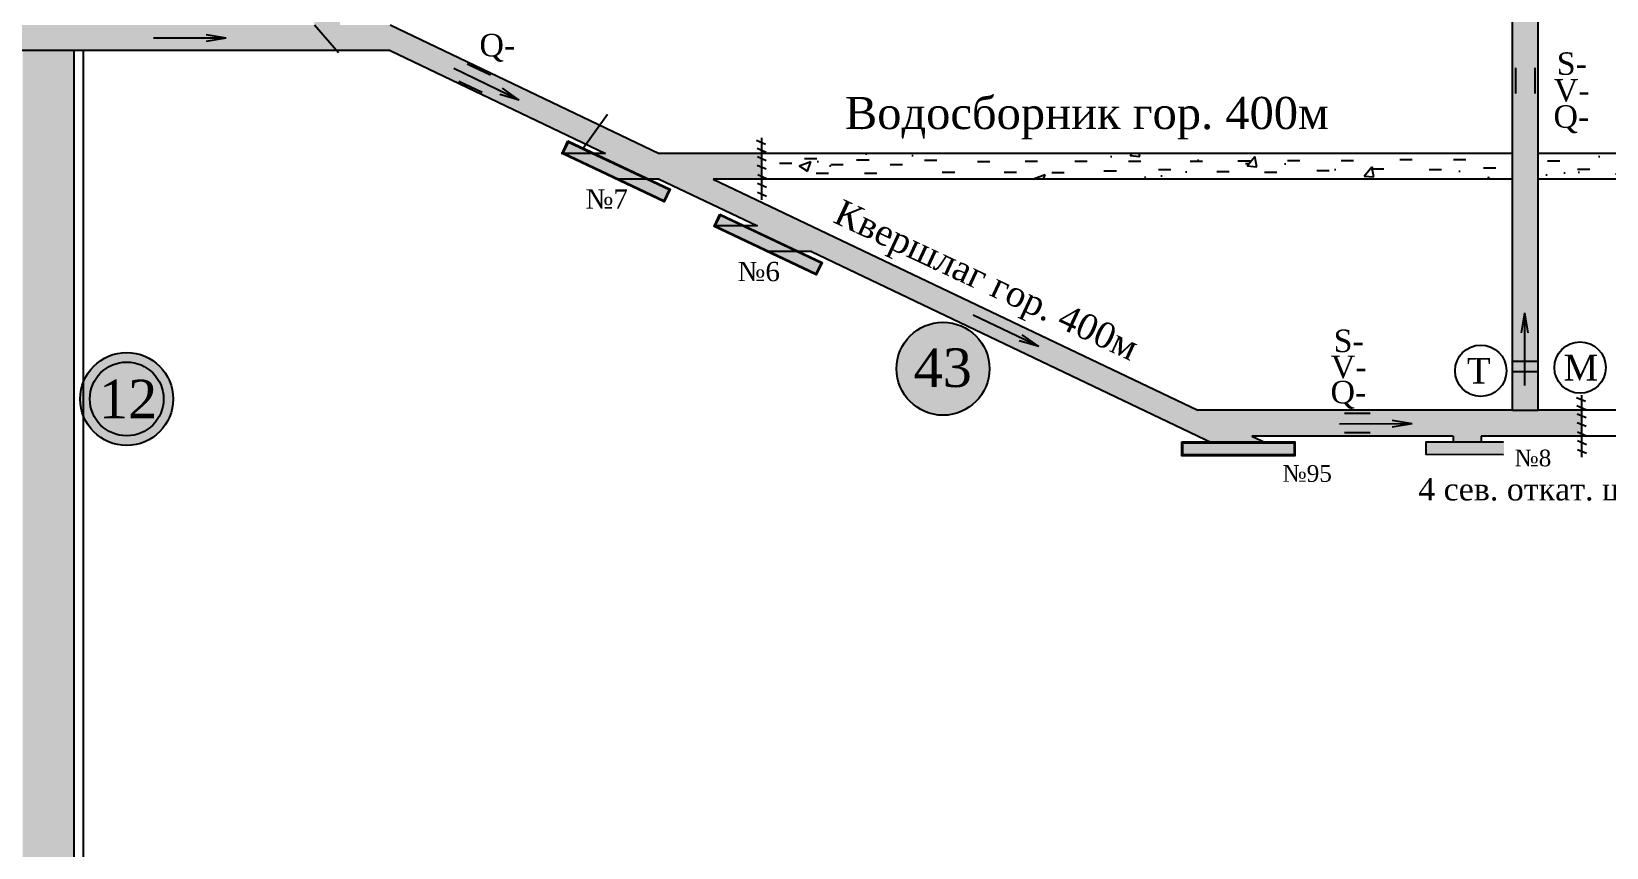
# Model space of a CAD drawing. Header units: millimetres. Extents: x -1382 to 289, y -482 to 459.
# Drawn here: x -433.2 to -187.9, y -47.2 to 79.9 of the extents above; entities that cross this region are included whole.
import ezdxf

# ---------------------------------------------------------------- set-up
doc = ezdxf.new("R2010")
doc.units = ezdxf.units.MM
for name, color, linetype in [('Датчики метана', 7, 'Continuous'), ('Замерные станции', 7, 'Continuous'), ('Номера перемычек', 7, 'Continuous'), ('Перемычки', 7, 'Continuous'), ('Пожарные арки', 7, 'Continuous'), ('Позиции', 7, 'Continuous'), ('Струя', 7, 'Continuous')]:
    doc.layers.add(name, color=color, linetype=linetype)
doc.styles.get("Standard").update_dxf_attribs({"font": 'TIMES.TTF', "height": 10})

msp = doc.modelspace()

# ---------------------------------------------------------------- hatches: boundary and pattern name
h = msp.add_hatch()
h.set_pattern_fill('AR-CONC', scale=0.1, style=0)
h.paths.add_polyline_path([(-202.56, 56.89), (-202.56, 60.89), (-316.53, 60.89), (-316.53, 57.39), (-316.03, 56.89)])
h.paths.add_polyline_path([(-162.56, 56.89), (-158.56, 56.89), (-122.56, 56.89), (-122.56, 24.73), (-119.06, 24.73), (-118.56, 25.23), (-118.56, 60.89), (-198.56, 60.89), (-198.56, 56.89)])
at = {"layer": 'Перемычки'}
h = msp.add_hatch(color=256, dxfattribs=at)
h.paths.add_polyline_path([(-349.63, 62.83), (-350.55, 60.89), (-334.64, 53.36), (-333.72, 55.31)])
h.paths.add_polyline_path([(-333.89, 55.25), (-334.7, 53.53), (-350.38, 60.95), (-349.57, 62.66)], flags=16)
for points in [[(-349.57, 62.66), (-350.38, 60.95), (-334.7, 53.53), (-333.89, 55.25)], [(-325.9, 51.28), (-326.71, 49.57), (-311.03, 42.15), (-310.22, 43.86)], [(-253.9, 15.84), (-253.9, 13.94), (-236.56, 13.94), (-236.56, 15.84)]]:
    msp.add_hatch(color=3, dxfattribs=at).paths.add_polyline_path(points)
h = msp.add_hatch(color=256, dxfattribs=at)
h.paths.add_polyline_path([(-325.96, 51.45), (-326.88, 49.5), (-310.97, 41.98), (-310.05, 43.92)])
h.paths.add_polyline_path([(-310.22, 43.86), (-311.03, 42.15), (-326.71, 49.57), (-325.9, 51.28)], flags=16)
h = msp.add_hatch(color=256, dxfattribs=at)
h.paths.add_polyline_path([(-254.03, 15.97), (-254.03, 13.82), (-236.43, 13.82), (-236.43, 15.97)])
h.paths.add_polyline_path([(-236.56, 15.84), (-236.56, 13.94), (-253.9, 13.94), (-253.9, 15.84)], flags=16)
h = msp.add_hatch(color=256, dxfattribs=at)
h.paths.add_polyline_path([(-216.06, 13.89), (-211.96, 13.88), (-211.96, 13.98), (-215.96, 13.99), (-215.96, 15.99), (-211.96, 15.98), (-211.96, 16.08), (-216.06, 16.09)])
h.paths.add_polyline_path([(-211.96, 13.98), (-211.96, 13.88), (-203.86, 13.87), (-203.86, 16.07), (-211.96, 16.08), (-211.96, 15.98), (-203.96, 15.97), (-203.96, 13.97)])
h = msp.add_hatch(color=3, dxfattribs=at)
h.paths.add_polyline_path([(-215.96, 15.99), (-215.96, 13.99), (-211.96, 13.98), (-211.96, 15.98)])
h.paths.add_polyline_path([(-207.96, 13.98), (-207.96, 15.98), (-211.96, 15.98), (-211.96, 13.98)])
h.paths.add_polyline_path([(-207.96, 13.98), (-203.96, 13.97), (-203.96, 15.97), (-207.96, 15.98)])
at = {"layer": 'Позиции', "true_color": 0xe0c2ff}
msp.add_hatch(color=254, dxfattribs=at).paths.add_polyline_path([(-198.56, 183.2), (-202.56, 184.03), (-202.56, 20.89), (-198.56, 20.89)])
at = {"layer": 'Позиции', "true_color": 0x8ac4ff}
for points in [[(-377.34, 80.89), (-385.13, 80.89), (-385.13, 95.02), (-389.13, 95.02), (-389.13, 80.89), (-385.62, 76.89), (-377.34, 76.89), (-346.78, 62.32), (-344.65, 65.3)], [(-327.02, 56.89), (-319.49, 56.89), (-319.49, 60.89), (-335.41, 60.89), (-344.65, 65.3), (-346.78, 62.32), (-343.79, 60.89), (-345.53, 60.89), (-337.07, 56.89), (-335.41, 56.89), (-320.12, 49.6), (-322.06, 49.6), (-313.6, 45.6), (-311.73, 45.6), (-249.59, 15.97), (-241.21, 15.97), (-243.15, 16.89), (-211.79, 16.89), (-211.79, 15.98), (-207.43, 15.98), (-207.43, 16.89), (-191.8, 16.89), (-191.8, 20.89), (-198.56, 20.89), (-202.56, 20.89), (-251.54, 20.89)], [(-283.99, 27.36, 1), (-298.47, 27.36, 1)]]:
    msp.add_hatch(color=151, dxfattribs=at).paths.add_polyline_path(points)
at = {"layer": 'Позиции', "true_color": 0xffad5c}
msp.add_hatch(color=21, dxfattribs=at).paths.add_polyline_path([(-385.62, 76.89), (-389.13, 80.89), (-446.96, 80.89), (-446.11, 81.59), (-451.66, 81.59), (-452.5, 80.89), (-544.56, 80.89), (-544.56, 76.89)])
at = {"layer": 'Позиции'}
for points in [[(-426.56, 76.89), (-434.56, 76.89), (-434.56, 11.04), (-426.56, 11.04)], [(-424.09, 22.66, 1), (-412.6, 22.66, 1)], [(-426.56, 11.04), (-434.56, 11.04), (-434.56, -73.41), (-426.56, -73.41)]]:
    msp.add_hatch(color=61, dxfattribs=at).paths.add_polyline_path(points)
h = msp.add_hatch(color=1, dxfattribs=at)
h.paths.add_polyline_path([(-425.59, 22.66, 1), (-411.1, 22.66, 1)])
h.paths.add_polyline_path([(-412.6, 22.66, -1), (-424.09, 22.66, -1)], flags=16)

# ---------------------------------------------------------------- linework, layer by layer
for p, q in [((-202.56, 20.89), (-202.56, 184.03)), ((-198.56, 20.89), (-198.56, 183.2)), ((-377.34, 80.89), (-335.41, 60.89)), ((-377.34, 76.89), (-544.56, 76.89)), ((-426.56, 76.89), (-426.56, -132.09)), ((-377.34, 76.89), (-343.79, 60.89)), ((-320.26, 62.96), (-318.86, 62.35)), ((-320.19, 61.69), (-318.79, 61.08)), ((-319.49, 63.31), (-319.49, 53.67)), ((-343.79, 60.89), (-350.67, 60.89)), ((-202.56, 60.89), (-335.41, 60.89)), ((-320.16, 59.07), (-318.77, 58.46)), ((-320.14, 60.41), (-318.75, 59.8)), ((-316.7, 59.35), (-314.77, 59.35)), ((-312.82, 60.1), (-310.89, 60.1)), ((-308.7, 59.14), (-306.77, 59.14)), ((-304.68, 59.91), (-302.75, 59.91)), ((-299.48, 59.14), (-297.56, 59.14)), ((-294.12, 59.81), (-292.19, 59.81)), ((-285.88, 59.61), (-283.95, 59.61)), ((-278.44, 59.66), (-276.52, 59.66)), ((-270.7, 59.7), (-268.77, 59.7)), ((-262.34, 59.7), (-260.42, 59.7)), ((-252.75, 59.69), (-250.82, 59.69)), ((-245.31, 59.74), (-243.38, 59.74)), ((-237.56, 59.78), (-235.64, 59.78)), ((-229.21, 59.78), (-227.28, 59.78)), ((-220.08, 59.94), (-218.15, 59.94)), ((-211.72, 59.94), (-209.8, 59.94)), ((-118.56, 60.89), (-198.56, 60.89)), ((-197.11, 59.72), (-195.19, 59.72)), ((-335.41, 56.89), (-342.15, 56.89)), ((-335.41, 56.89), (-320.12, 49.6)), ((-202.56, 56.89), (-327.02, 56.89)), ((-327.02, 56.89), (-251.54, 20.89)), ((-320.09, 57.6), (-318.7, 56.99)), ((-311, 57.8), (-309.07, 57.8)), ((-303.43, 57.8), (-301.51, 57.8)), ((-291.34, 57.99), (-289.41, 57.99)), ((-281.7, 57.98), (-279.77, 57.98)), ((-274.28, 57.92), (-272.35, 57.92)), ((-266.16, 58.15), (-264.23, 58.15)), ((-257.66, 58.39), (-255.74, 58.39)), ((-248.57, 58.06), (-246.64, 58.06)), ((-241.14, 57.99), (-239.22, 57.99)), ((-233.03, 58.23), (-231.1, 58.23)), ((-224.53, 58.47), (-222.6, 58.47)), ((-215.54, 58.39), (-213.62, 58.39)), ((-207.04, 58.62), (-205.12, 58.62)), ((-162.56, 56.89), (-198.56, 56.89)), ((-192.43, 58.41), (-190.51, 58.41)), ((-320.11, 56.26), (-318.71, 55.65)), ((-320.11, 54.86), (-318.71, 54.25)), ((-320.12, 49.6), (-326.99, 49.6)), ((-311.73, 45.6), (-318.64, 45.6)), ((-311.73, 45.6), (-249.31, 15.83)), ((-192.57, 22.91), (-191.18, 22.3)), ((-191.8, 23.26), (-191.8, 13.61)), ((-202.56, 20.89), (-251.54, 20.89)), ((-182.56, 20.89), (-198.56, 20.89)), ((-192.5, 21.63), (-191.11, 21.02)), ((-192.46, 20.36), (-191.06, 19.75)), ((-192.48, 19.02), (-191.08, 18.41)), ((-192.41, 17.54), (-191.01, 16.93)), ((-243.15, 16.89), (-240.9, 15.82)), ((-211.79, 16.89), (-243.15, 16.89)), ((-211.79, 16.89), (-211.79, 15.98)), ((-111.77, 16.89), (-207.43, 16.89)), ((-207.43, 16.89), (-207.43, 15.98)), ((-192.42, 16.2), (-191.03, 15.59)), ((-192.42, 14.81), (-191.03, 14.2))]:
    msp.add_line(p, q)
at = {"color": 43, "true_color": 0xb8b86f}
msp.add_line((-343.46, 66.96), (-347.4, 61.45), dxfattribs=at)
at = {"layer": 'Датчики метана', "color": 7}
for centre in [(-207.48, 27.06), (-192.02, 27.54)]:
    msp.add_circle(centre, 4, dxfattribs=at)
at = {"layer": 'Замерные станции', "color": 1}
for p, q in [((-361.71, 73.06), (-365.32, 74.79)), ((-202.06, 74.2), (-202.06, 70.2)), ((-199.06, 74.2), (-199.06, 70.2)), ((-363, 70.36), (-366.61, 72.08)), ((-224.69, 20.39), (-228.69, 20.39)), ((-224.69, 17.39), (-228.69, 17.39))]:
    msp.add_line(p, q, dxfattribs=at)
at = {"layer": 'Перемычки'}
for points in [[(-349.63, 62.83), (-333.72, 55.31), (-334.64, 53.36), (-350.55, 60.89)], [(-349.57, 62.66), (-333.89, 55.25), (-334.7, 53.53), (-350.38, 60.95)], [(-325.96, 51.45), (-310.05, 43.92), (-310.97, 41.98), (-326.88, 49.5)], [(-325.9, 51.28), (-310.22, 43.86), (-311.03, 42.15), (-326.71, 49.57)], [(-254.03, 15.97), (-236.43, 15.97), (-236.43, 13.82), (-254.03, 13.82)], [(-253.9, 15.84), (-236.56, 15.84), (-236.56, 13.94), (-253.9, 13.94)]]:
    msp.add_lwpolyline(points, close=True, dxfattribs=at)
msp.add_lwpolyline([(-203.96, 13.97), (-215.96, 13.99), (-215.96, 15.99), (-203.96, 15.97)], dxfattribs=at)
at = {"layer": 'Пожарные арки', "color": 1}
for p, q in [((-202.56, 28.55), (-198.56, 28.55)), ((-202.56, 26.91), (-198.56, 26.91))]:
    msp.add_line(p, q, dxfattribs=at)
at = {"layer": 'Позиции', "color": 151, "true_color": 0x8ac4ff}
msp.add_line((-389.13, 80.89), (-385.36, 76.6), dxfattribs=at)
at = {"layer": 'Позиции', "color": 1}
msp.add_line((-425.14, 76.9), (-425.14, -187.43), dxfattribs=at)
at = {"layer": 'Позиции', "color": 254, "true_color": 0xe0c2ff}
msp.add_line((-202.56, 20.89), (-198.56, 20.89), dxfattribs=at)
at = {"layer": 'Позиции'}
for centre, radius in [((-291.23, 27.36), 7.24), ((-418.35, 22.66), 7.24), ((-418.35, 22.66), 5.74)]:
    msp.add_circle(centre, radius, dxfattribs=at)
at = {"layer": 'Струя', "color": 5}
for p, q in [((-402.86, 78.84), (-414.16, 78.82)), ((-402.86, 78.84), (-405.97, 79.36)), ((-402.86, 78.84), (-405.97, 78.31)), ((-357.23, 69.2), (-367.42, 74.1)), ((-357.23, 69.2), (-360.26, 70.08)), ((-357.23, 69.2), (-359.81, 71.02)), ((-276.33, 30.81), (-286.52, 35.71)), ((-200.65, 36.09), (-201.17, 32.98)), ((-200.65, 36.09), (-200.65, 24.78)), ((-200.65, 36.09), (-200.13, 32.98)), ((-276.33, 30.81), (-278.91, 32.63)), ((-276.33, 30.81), (-279.36, 31.69)), ((-218.15, 18.78), (-229.46, 18.75)), ((-218.15, 18.78), (-221.27, 19.29)), ((-218.15, 18.78), (-221.26, 18.25))]:
    msp.add_line(p, q, dxfattribs=at)

# ---------------------------------------------------------------- texts
for s, height, p in [('Водосборник гор. 400м', 5, (-306.51, 64.68)), ('4 сев. откат. штрек укл. 7-9 пл. L1 гор. 400м', 3.5, (-217.22, 6.86))]:
    msp.add_text(s, height=height).set_placement(p)
msp.add_text('Квершлаг гор. 400м', height=4, rotation=335).set_placement((-308.55, 50.24))
at = {"layer": 'Датчики метана'}
for s, p in [('М', (-194.59, 25.53)), ('Т', (-209.63, 25.06))]:
    msp.add_text(s, height=4, dxfattribs=at).set_placement(p)
at = {"layer": 'Замерные станции'}
for s, p in [('Q-', (-363.42, 76)), ('S-', (-195.65, 73.12)), ('V-', (-196.11, 68.95)), ('Q-', (-196.16, 64.88)), ('S-', (-230.4, 29.96)), ('V-', (-230.84, 25.9)), ('Q-', (-230.88, 21.98))]:
    msp.add_text(s, height=3.5, dxfattribs=at).set_placement(p)
at = {"layer": 'Номера перемычек'}
for s, height, p in [('№7', 3, (-346.88, 52.29)), ('№6', 3, (-323.21, 41)), ('№8', 2.6, (-202.21, 12.17)), ('№95', 2.6, (-238.34, 9.76))]:
    msp.add_text(s, height=height, dxfattribs=at).set_placement(p)
at = {"layer": 'Позиции'}
for s, p in [('43', (-295.8, 24.53)), ('12', (-422.67, 19.66))]:
    msp.add_text(s, height=6, dxfattribs=at).set_placement(p)

doc.saveas('drawing.dxf')
